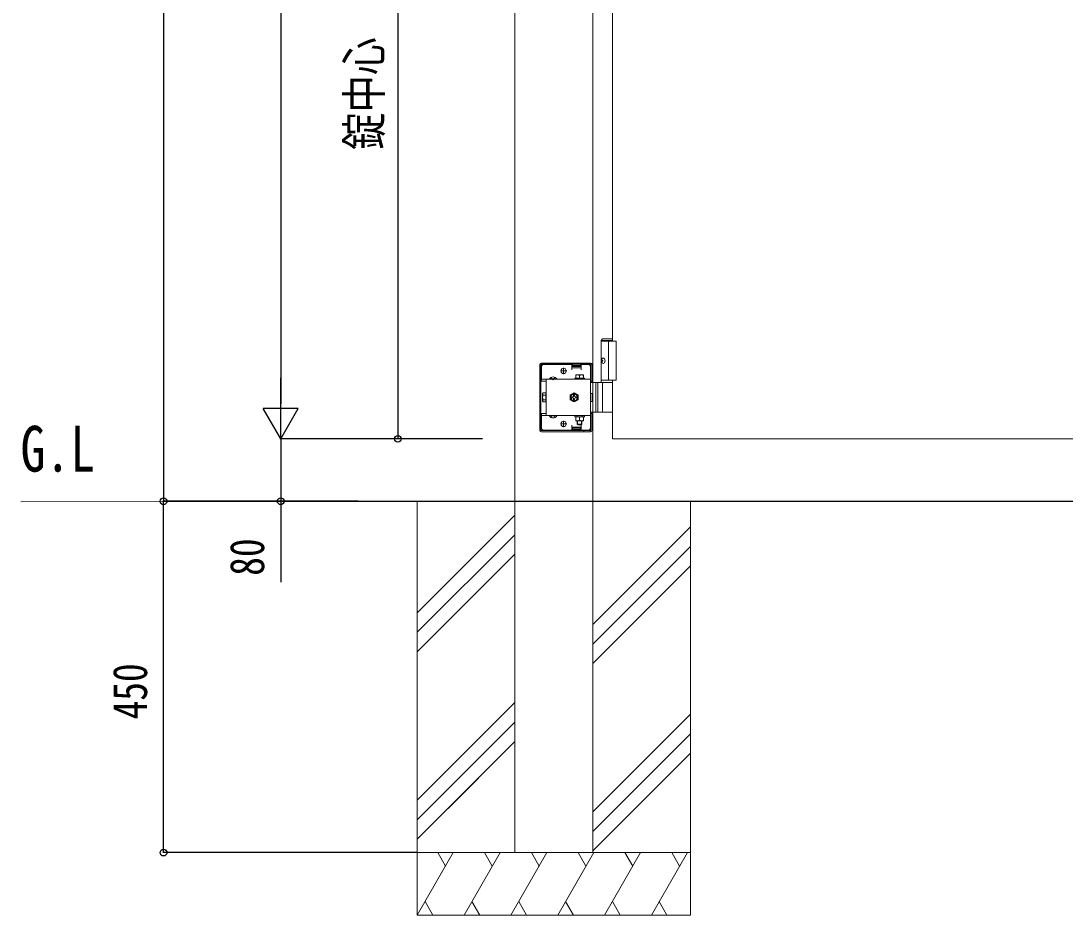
# Model space of a CAD drawing. Units: millimetres, scale not verified. Extents: x -4205 to 4205, y -2970 to 2970.
# Drawn here: x -2258 to -920, y -518 to 628 of the extents above; entities that cross this region are included whole.
import ezdxf
from ezdxf.enums import TextEntityAlignment as Align

# ---------------------------------------------------------------- set-up
doc = ezdxf.new("R2010")
doc.units = ezdxf.units.MM
doc.header["$LTSCALE"] = 12
doc.layers.add('0-2_USER1', color=3, linetype='Continuous')
doc.layers.add('0-5_YKK_D', color=6, linetype='Continuous')
doc.layers.add('0-4_YKK_A1', color=4, linetype='Continuous', lineweight=18)
doc.styles.add('ＭＳ ゴシック', font='')
doc.styles.get('ＭＳ ゴシック').set_extended_font_data('MS Gothic')

msp = doc.modelspace()

# ---------------------------------------------------------------- linework, layer by layer
at = {"layer": '0-4_YKK_A1'}
for p, q in [((-1624.98, 12.42), (-1624.98, 1708.92)), ((-1524.98, 12.42), (-1524.98, 1708.92)), ((-1499.98, 217.42), (-1499.98, 1567.42)), ((-1512.48, 220.42), (-1514.48, 218.42)), ((-1514.48, 164.42), (-1514.48, 218.42)), ((-1514.48, 218.42), (-1499.98, 218.42)), ((-1512.48, 220.42), (-1499.98, 220.42)), ((-1504.98, 217.42), (-1504.98, 167.42)), ((-1592.98, 103.42), (-1592.98, 187.42)), ((-1591.48, 103.42), (-1591.48, 187.42)), ((-1590.98, 189.42), (-1527.98, 189.42)), ((-1590.98, 187.92), (-1527.98, 187.92)), ((-1551.98, 187.42), (-1587.98, 187.42)), ((-1551.98, 180.92), (-1551.98, 187.42)), ((-1550.98, 184.92), (-1550.98, 187.92)), ((-1540.98, 184.92), (-1540.98, 187.92)), ((-1539.98, 180.92), (-1539.98, 187.42)), ((-1530.98, 187.42), (-1539.98, 187.42)), ((-1536.48, 187.92), (-1536.48, 189.42)), ((-1528.48, 187.92), (-1528.48, 189.42)), ((-1527.48, 164.42), (-1527.48, 187.42)), ((-1525.98, 164.42), (-1525.98, 187.42)), ((-1513.18, 194.52), (-1513.78, 194.52)), ((-1513.18, 190.32), (-1513.78, 190.32)), ((-1512.17, 192.84), (-1512.76, 192.84)), ((-1512.17, 192), (-1512.76, 192)), ((-1590.98, 184.42), (-1590.98, 166.12)), ((-1566.48, 179.42), (-1558.48, 179.42)), ((-1565.73, 179.17), (-1565.73, 179.67)), ((-1562.48, 175.42), (-1562.48, 183.42)), ((-1559.23, 179.17), (-1559.23, 179.67)), ((-1539.98, 186.42), (-1551.98, 186.42)), ((-1539.98, 183.42), (-1551.98, 183.42)), ((-1550.98, 184.92), (-1540.98, 184.92)), ((-1546.98, 174.22), (-1546.98, 170.22)), ((-1536.98, 174.22), (-1546.98, 174.22)), ((-1536.98, 170.22), (-1536.98, 174.22)), ((-1527.98, 106.42), (-1527.98, 184.42)), ((-1590.98, 168.62), (-1527.98, 168.62)), ((-1584.98, 166.12), (-1590.98, 166.12)), ((-1584.98, 166.12), (-1584.98, 168.62)), ((-1584.98, 166.12), (-1584.98, 124.72)), ((-1580.73, 169.12), (-1580.73, 168.62)), ((-1571.23, 169.12), (-1580.73, 169.12)), ((-1571.23, 168.62), (-1580.73, 168.62)), ((-1578.33, 171.12), (-1577.13, 168.64)), ((-1577.13, 168.64), (-1575.98, 168.04)), ((-1574.84, 168.64), (-1575.98, 168.04)), ((-1573.63, 171.12), (-1574.84, 168.64)), ((-1571.23, 169.12), (-1571.23, 168.62)), ((-1548.23, 170.22), (-1548.23, 168.62)), ((-1535.73, 170.22), (-1548.23, 170.22)), ((-1548.23, 168.62), (-1535.73, 168.62)), ((-1546.98, 170.22), (-1536.98, 170.22)), ((-1541.98, 170.22), (-1541.98, 173.78)), ((-1535.73, 168.62), (-1535.73, 170.22)), ((-1524.98, 164.42), (-1527.98, 164.42)), ((-1527.48, 166.12), (-1525.98, 166.12)), ((-1499.98, 164.42), (-1524.98, 164.42)), ((-1520.98, 164.42), (-1520.98, 126.42)), ((-1518.48, 164.42), (-1518.48, 126.42)), ((-1514.48, 167.42), (-1494.98, 167.42)), ((-1512.79, 127.92), (-1512.79, 162.92)), ((-1589.28, 150.42), (-1588.83, 151.19)), ((-1589.28, 150.42), (-1589.28, 140.42)), ((-1585.28, 151.19), (-1588.83, 151.19)), ((-1585.28, 148.3), (-1588.83, 148.3)), ((-1585.28, 139.64), (-1585.28, 151.19)), ((-1585.28, 149.32), (-1584.98, 149.32)), ((-1585.28, 141.52), (-1585.28, 149.32)), ((-1553.98, 148.3), (-1548.98, 151.19)), ((-1553.98, 142.53), (-1553.98, 148.3)), ((-1549.58, 147.33), (-1549.58, 148.57)), ((-1549.58, 148.57), (-1548.38, 148.57)), ((-1548.98, 151.19), (-1543.98, 148.3)), ((-1548.38, 148.57), (-1548.38, 147.33)), ((-1543.98, 148.3), (-1543.98, 142.53)), ((-1589.28, 140.42), (-1588.83, 139.64)), ((-1585.28, 142.53), (-1588.83, 142.53)), ((-1585.28, 139.64), (-1588.83, 139.64)), ((-1585.28, 141.52), (-1584.98, 141.52)), ((-1548.98, 139.64), (-1553.98, 142.53)), ((-1552.13, 146.02), (-1550.89, 146.02)), ((-1552.13, 144.82), (-1552.13, 146.02)), ((-1550.89, 144.82), (-1552.13, 144.82)), ((-1543.98, 142.53), (-1548.98, 139.64)), ((-1548.38, 143.5), (-1548.38, 142.27)), ((-1545.83, 144.82), (-1547.07, 144.82)), ((-1584.98, 124.72), (-1590.98, 124.72)), ((-1590.98, 124.72), (-1590.98, 106.42)), ((-1590.98, 122.22), (-1527.98, 122.22)), ((-1584.98, 124.72), (-1584.98, 122.22)), ((-1571.23, 122.22), (-1580.73, 122.22)), ((-1580.73, 121.71), (-1580.73, 122.22)), ((-1571.23, 121.71), (-1580.73, 121.71)), ((-1578.33, 119.72), (-1577.13, 122.19)), ((-1577.13, 122.19), (-1575.98, 122.79)), ((-1574.84, 122.19), (-1575.98, 122.79)), ((-1573.63, 119.72), (-1574.84, 122.19)), ((-1571.23, 121.71), (-1571.23, 122.22)), ((-1548.23, 122.22), (-1535.73, 122.22)), ((-1548.23, 120.62), (-1548.23, 122.22)), ((-1535.73, 120.62), (-1548.23, 120.62)), ((-1546.98, 115.62), (-1546.98, 120.62)), ((-1546.98, 120.62), (-1536.98, 120.62)), ((-1545.18, 122.22), (-1545.18, 120.62)), ((-1541.98, 120.62), (-1541.98, 116.05)), ((-1538.78, 122.22), (-1538.78, 120.62)), ((-1536.98, 120.62), (-1536.98, 115.62)), ((-1535.73, 122.22), (-1535.73, 120.62)), ((-1527.98, 126.42), (-1524.98, 126.42)), ((-1527.48, 103.42), (-1527.48, 126.42)), ((-1527.48, 124.72), (-1525.98, 124.72)), ((-1525.98, 103.42), (-1525.98, 126.42)), ((-1524.98, 126.42), (-1499.98, 126.42)), ((-1566.48, 111.42), (-1558.48, 111.42)), ((-1565.73, 111.67), (-1565.73, 111.17)), ((-1562.48, 115.42), (-1562.48, 107.42)), ((-1559.23, 111.67), (-1559.23, 111.17)), ((-1551.98, 109.92), (-1551.98, 103.42)), ((-1539.98, 107.42), (-1551.98, 107.42)), ((-1536.98, 115.62), (-1546.98, 115.62)), ((-1544.98, 115.62), (-1544.98, 111.22)), ((-1544.98, 111.22), (-1543.98, 110.22)), ((-1538.98, 111.22), (-1544.98, 111.22)), ((-1544.44, 115.62), (-1544.44, 110.68)), ((-1539.98, 110.22), (-1543.98, 110.22)), ((-1538.98, 111.22), (-1539.98, 110.22)), ((-1539.98, 109.92), (-1539.98, 103.42)), ((-1539.52, 115.62), (-1539.52, 110.68)), ((-1538.98, 115.62), (-1538.98, 111.22)), ((-1590.98, 102.92), (-1527.98, 102.92)), ((-1590.98, 101.42), (-1527.98, 101.42)), ((-1587.98, 103.42), (-1551.98, 103.42)), ((-1539.98, 104.42), (-1551.98, 104.42)), ((-1550.98, 105.92), (-1550.98, 102.92)), ((-1550.98, 105.92), (-1540.98, 105.92)), ((-1540.98, 105.92), (-1540.98, 102.92)), ((-1539.98, 103.42), (-1530.98, 103.42)), ((-1536.48, 101.42), (-1536.48, 102.92)), ((-1528.48, 101.42), (-1528.48, 102.92)), ((-2257.88, 11.81), (406.02, 12.42)), ((-2058.65, 12.42), (418.24, 12.42)), ((-1749.98, 12.42), (-1749.98, -517.58)), ((-1624.98, 12.42), (-1624.98, -437.58)), ((-1524.98, 12.42), (-1524.98, -437.58)), ((-1399.98, 12.42), (-1399.98, -517.58)), ((-1624.98, -5.38), (-1749.98, -130.38)), ((-1399.98, -20.38), (-1524.98, -145.38)), ((-1624.98, -30.38), (-1749.98, -155.38)), ((-1399.98, -45.38), (-1524.98, -170.38)), ((-1624.98, -55.38), (-1749.98, -180.38)), ((-1399.98, -70.38), (-1524.98, -195.38)), ((-1624.98, -245.38), (-1749.98, -370.38)), ((-1399.98, -260.38), (-1524.98, -385.38)), ((-1624.98, -270.38), (-1749.98, -395.38)), ((-1399.98, -285.38), (-1524.98, -410.38)), ((-1624.98, -295.38), (-1749.98, -420.38)), ((-1399.98, -310.38), (-1524.98, -435.38)), ((-1671.69, -342.08), (-1749.98, -420.38)), ((-1481.69, -342.08), (-1524.98, -385.38)), ((-1749.98, -437.58), (-1399.98, -437.58)), ((-1703.79, -437.58), (-1749.98, -517.58)), ((-1723.79, -437.58), (-1713.79, -454.91)), ((-1643.79, -437.58), (-1689.98, -517.58)), ((-1663.79, -437.58), (-1653.79, -454.91)), ((-1583.79, -437.58), (-1629.98, -517.58)), ((-1624.98, -437.58), (-1524.98, -437.58)), ((-1603.79, -437.58), (-1593.79, -454.91)), ((-1523.79, -437.58), (-1569.98, -517.58)), ((-1543.79, -437.58), (-1533.79, -454.91)), ((-1463.79, -437.58), (-1509.98, -517.58)), ((-1483.79, -437.58), (-1473.79, -454.91)), ((-1403.79, -437.58), (-1449.98, -517.58)), ((-1423.79, -437.58), (-1413.79, -454.91)), ((-1739.98, -500.26), (-1729.98, -517.58)), ((-1679.98, -500.26), (-1669.98, -517.58)), ((-1619.98, -500.26), (-1609.98, -517.58)), ((-1559.98, -500.26), (-1549.98, -517.58)), ((-1499.98, -500.26), (-1489.98, -517.58)), ((-1439.98, -500.26), (-1429.98, -517.58)), ((-1749.98, -517.58), (-1399.98, -517.58))]:
    msp.add_line(p, q, dxfattribs=at)
for points in [[(-1499.98, 1692.42), (-699.98, 1692.42), (-699.98, 92.42), (-1499.98, 92.42), (-1499.98, 167.42)], [(-1514.48, 217.42), (-1494.98, 217.42), (-1494.98, 167.42)], [(-1513.89, 193.68), (-1513.92, 193.51), (-1513.96, 193.35), (-1514.03, 193.21), (-1514.11, 193.08), (-1514.21, 192.98), (-1514.27, 192.93)], [(-1514.27, 191.9), (-1514.21, 191.85), (-1514.11, 191.75), (-1514.03, 191.62), (-1513.96, 191.48), (-1513.92, 191.32), (-1513.89, 191.16)], [(-1512.76, 192.84), (-1512.87, 192.85), (-1512.98, 192.9), (-1513.08, 192.98), (-1513.17, 193.08), (-1513.24, 193.21), (-1513.28, 193.35), (-1513.3, 193.51), (-1513.3, 193.68)], [(-1513.3, 191.16), (-1513.3, 191.32), (-1513.28, 191.48), (-1513.24, 191.62), (-1513.17, 191.75), (-1513.08, 191.85), (-1512.98, 191.93), (-1512.87, 191.98), (-1512.76, 192)], [(-1527.98, 140.32), (-1525.98, 140.32), (-1525.98, 150.52), (-1527.98, 150.52)], [(-1548.38, 142.27), (-1549.58, 142.27), (-1549.58, 143.5)], [(-1547.07, 146.02), (-1545.83, 146.02), (-1545.83, 144.82)]]:
    msp.add_lwpolyline(points, dxfattribs=at)
for centre, radius, start, end in [((-1590.98, 187.42), 2, 90, 180), ((-1590.98, 187.42), 0.5, 90, 180), ((-1587.98, 184.42), 3, 90, 180), ((-1530.98, 184.42), 3, 0, 90), ((-1527.98, 187.42), 2, 0, 90), ((-1527.98, 187.42), 0.5, 0, 90), ((-1562.48, 179.67), 3.25, 0, 180), ((-1562.48, 179.17), 3.25, 180, 0), ((-1544.48, 166.78), 7.43, 70.34714, 109.65286), ((-1539.48, 166.78), 7.43, 70.34714, 109.65286), ((-1575.98, 165.84), 5.77, 34.65097, 145.34903), ((-1511.29, 162.92), 1.5, 90, 180), ((-1586.72, 149.75), 2.56, 145.61575, 214.38425), ((-1579.73, 145.42), 9.55, 162.41205, 197.58795), ((-1548.98, 145.42), 5, 103.11701, 349.84078), ((-1548.98, 145.42), 4.3, 96.72822, 356.22957), ((-1550.89, 147.33), 1.31, 270, 0), ((-1548.98, 145.42), 5, 349.84078, 103.11701), ((-1548.98, 145.42), 4.3, 356.22957, 96.72822), ((-1547.07, 147.33), 1.31, 180, 270), ((-1586.72, 141.09), 2.56, 145.61575, 214.38425), ((-1550.89, 143.5), 1.31, 0, 90), ((-1547.07, 143.5), 1.31, 90, 180), ((-1575.98, 124.99), 5.77, 214.65097, 325.34903), ((-1511.29, 127.92), 1.5, 180, 270), ((-1562.48, 111.67), 3.25, 0, 180), ((-1562.48, 111.17), 3.25, 180, 0), ((-1544.48, 123.05), 7.43, 250.34714, 289.65286), ((-1539.48, 123.05), 7.43, 250.34714, 289.65286), ((-1590.98, 103.42), 2, 180, 270), ((-1590.98, 103.42), 0.5, 180, 270), ((-1587.98, 106.42), 3, 180, 270), ((-1530.98, 106.42), 3, 270, 0), ((-1527.98, 103.42), 0.5, 270, 0), ((-1527.98, 103.42), 2, 270, 0)]:
    msp.add_arc(centre, radius, start, end, dxfattribs=at)
msp.add_ellipse((-1511.82, 192.42), major_axis=(0, -3.5), ratio=0.707107, dxfattribs=at)
for centre, start_param, end_param in [((-1507.59, 192.42), 1.3352921, 1.4303349), ((-1507.59, 192.42), 1.7112577, 1.8063006), ((-1507, 192.42), 1.3352921, 1.4303349), ((-1507, 192.42), 1.7112577, 1.8063006), ((-1505.81, 192.42), 1.5241127, 1.6174799)]:
    msp.add_ellipse(centre, major_axis=(0, 9), ratio=0.707107, start_param=start_param, end_param=end_param, dxfattribs=at)
at = {"layer": '0-5_YKK_D'}
for p, q in [((-2074.98, 1712.42), (-2074.98, 12.42)), ((-1924.98, 1647.42), (-1924.98, 137.42)), ((-1774.98, 992.42), (-1774.98, 92.42)), ((-1924.98, 92.42), (-1924.98, 170.36)), ((-1924.98, 92.42), (-1947.48, 131.39)), ((-1902.48, 131.39), (-1947.48, 131.39)), ((-1924.98, 92.42), (-1902.48, 131.39)), ((-1666.36, 92.42), (-1925.98, 92.42)), ((-1666.36, 92.42), (-1925.98, 92.42)), ((-1666.36, 92.42), (-1775.98, 92.42)), ((-1825.7, 12.42), (-2075.98, 12.42)), ((-1825.7, 12.42), (-2075.98, 12.42)), ((-2074.98, -437.58), (-2074.98, 12.42)), ((-1825.7, 12.42), (-1925.98, 12.42)), ((-1750.98, -437.58), (-2075.98, -437.58))]:
    msp.add_line(p, q, dxfattribs=at)
msp.add_lwpolyline([(-1924.98, 92.42), (-1924.98, 12.42), (-1924.98, -90.98)], dxfattribs=at)
for centre in [(-1774.98, 92.42), (-2074.98, 12.42), (-2074.98, 12.42), (-1924.98, 12.42), (-2074.98, -437.58)]:
    msp.add_circle(centre, 4.25, dxfattribs=at)

# ---------------------------------------------------------------- texts
at = {"layer": '0-2_USER1', "style": 'ＭＳ ゴシック', "width": 0.8}
msp.add_text('G.L', height=58.65, dxfattribs=at).set_placement((-2258.44, 32.81), align=Align.BOTTOM_LEFT)
at = {"layer": '0-5_YKK_D', "style": 'ＭＳ ゴシック', "width": 0.8}
for s, p in [('錠中心', (-1782.98, 462.42)), ('80', (-1932.98, -82.98)), ('450', (-2082.98, -266.98))]:
    msp.add_text(s, height=43.99, rotation=90, dxfattribs=at).set_placement(p, align=Align.BOTTOM_LEFT)

doc.saveas('drawing.dxf')
